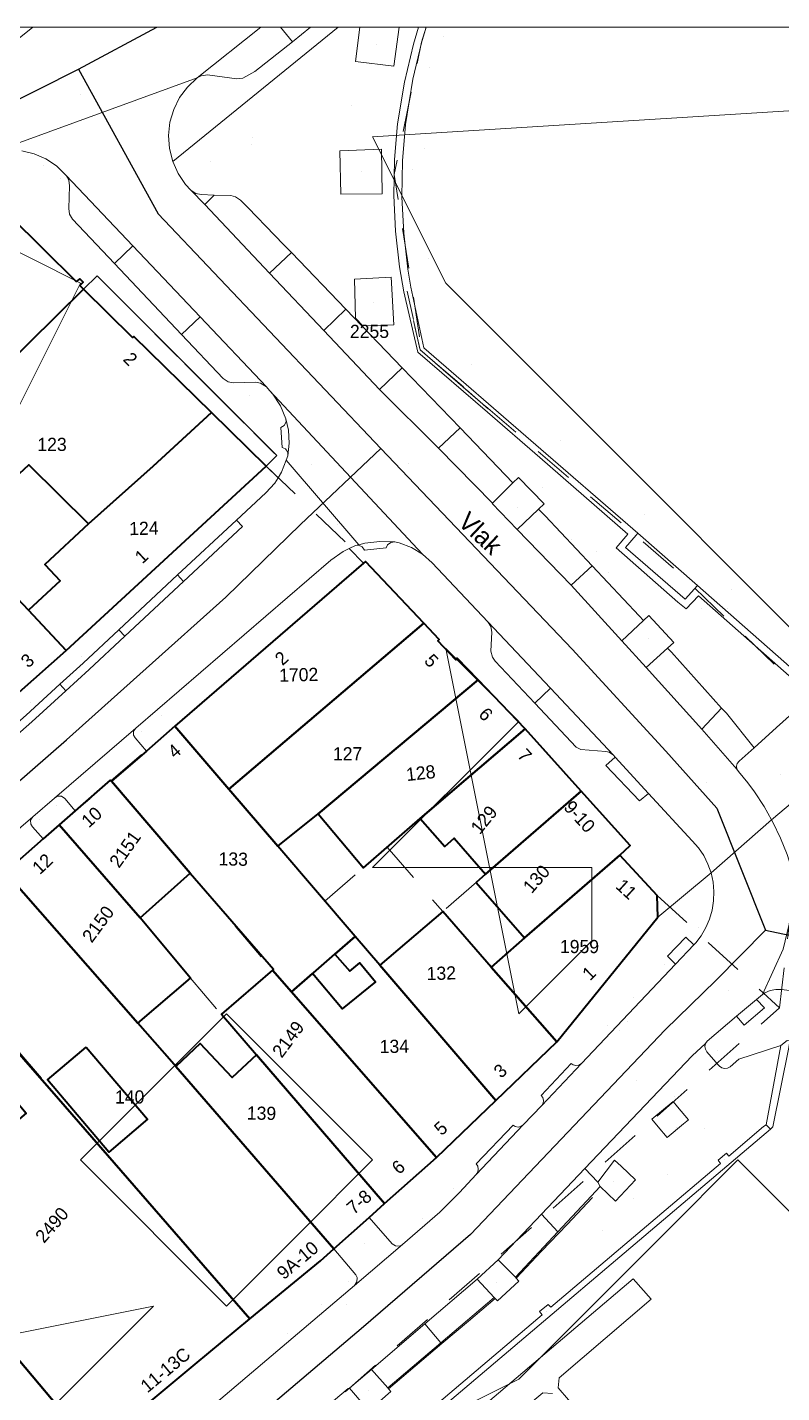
# Model space of a CAD drawing. Header units: metres. Extents: x 0 to 105485, y 0 to 425721.
# Drawn here: x 105178.9 to 105230.5, y 425616.6 to 425710 of the extents above; entities that cross this region are included whole.
import ezdxf
from ezdxf.enums import TextEntityAlignment as Align

# ---------------------------------------------------------------- set-up
doc = ezdxf.new("R2010")
doc.units = ezdxf.units.M
doc.header["$MEASUREMENT"] = 0
doc.linetypes.add('IE-TERREINAFSCHEIDING_KUNSTMATIG-SO', pattern=[11, 4, -1, 4, -2])
doc.linetypes.add('KG-PERCEEL-SO', pattern=[19, 5.5, -4, 5.5, -4])
for name, color, linetype, lineweight in [('B-XX-GK-KADEMUUR-G', 150, 'Continuous', 18), ('B-XX-GR-BLOEMBAK-G', 80, 'Continuous', 13), ('B-XX-GR-BOOM-G', 90, 'Continuous', 13), ('B-XX-IE-MEUBILAIR-G', 7, 'Continuous', 18), ('B-XX-IE-MEUBILAIR_WATERWEGMEUBILAIR-G', 150, 'Continuous', 18), ('B-XX-IE-MEUBILAIR_WEGMEUBILAIR-G', 7, 'Continuous', 18), ('B-XX-IE-MEUBILAIR_WEGMEUBILAIR_AFVALBAK-G', 7, 'Continuous', 18), ('B-XX-IE-TERREINAFSCHEIDING_KUNSTMATIG_HEKWERK-G', 20, 'IE-TERREINAFSCHEIDING_KUNSTMATIG-SO', 18), ('B-XX-KG-GRENS_PERCEEL-G', 150, 'KG-PERCEEL-SO', 18), ('B-XX-KG-GRENS_PERCEEL-T', 150, 'KG-PERCEEL-SO', 18), ('B-XX-KW-KUNSTWERK_STEIGER-G', 170, 'Continuous', 18), ('B-XX-OG-BEBOUWING-G', 7, 'Continuous', 35), ('B-XX-OG-BEBOUWING_HUISNUMMER-T', 7, 'Continuous', 18), ('B-XX-OG-BEBOUWING_STRAATNAAM-T', 7, 'Continuous', 18), ('B-XX-OG-GRENS-G', 7, 'Continuous', 18), ('B-XX-OG-TERREIN_ERF-G', 7, 'Continuous', 18), ('B-XX-OG-WATER_HAVEN-G', 170, 'Continuous', 18), ('B-XX-VH-GESLOTENVERHARDING_BETON-G', 10, 'Continuous', 18), ('B-XX-VH-ONVERHARD_ZAND-G', 210, 'Continuous', 18), ('B-XX-VH-OPENVERHARDING-G', 90, 'Continuous', 18), ('B-XX-VH-OPENVERHARDING_BETONSTRAATSTEEN-G', 90, 'Continuous', 18), ('B-XX-VH-OPENVERHARDING_STRAATBAKSTEEN-G', 90, 'Continuous', 18), ('B-XX-VW-MARKERING-G', 7, 'Continuous', 18)]:
    doc.layers.add(name, color=color, linetype=linetype, lineweight=lineweight)
doc.layers.add('GIS-WEGVAKKEN', color=2, linetype='Continuous')

msp = doc.modelspace()

# ---------------------------------------------------------------- linework, layer by layer
at = {"layer": 'B-XX-GK-KADEMUUR-G', "ltscale": 0.5}
for points in [[(105233.315, 425664.259), (105224.738, 425671.801), (105223.906, 425670.882), (105219.816, 425674.417), (105220.542, 425675.249), (105220.656, 425675.38), (105206.006, 425688.074), (105205.109, 425692.21), (105204.905, 425693.461), (105204.626, 425695.922), (105204.506, 425698.396), (105204.546, 425700.872), (105204.746, 425703.341), (105205.254, 425706.452), (105205.841, 425708.941), (105206.1619877451, 425710), (105205.6336021085, 425710), (105205.291, 425708.844), (105204.687, 425706.241), (105204.212, 425703.399), (105204.001, 425700.955), (105203.951, 425698.502), (105204.061, 425696.051), (105204.33, 425693.613), (105204.625, 425691.895), (105205.585, 425687.768), (105210.367, 425683.657), (105213.952, 425680.574), (105219.973, 425675.311), (105219.164, 425674.377), (105223.402, 425670.668), (105223.968, 425670.207), (105224.808, 425671.101), (105232.564, 425664.259)], [(105203.886, 425612.712), (105229.746, 425634.613), (105229.446, 425634.904), (105229.254, 425634.779), (105226.896, 425632.75), (105226.72, 425632.956), (105226.149, 425632.477), (105226.318, 425632.256), (105214.697, 425622.421), (105214.524, 425622.62), (105213.933, 425622.136), (105214.104, 425621.896), (105202.502, 425612.066)]]:
    msp.add_lwpolyline(points, dxfattribs=at)
msp.add_lwpolyline([(105230.994, 425640.195), (105231.059, 425640.641), (105230.871, 425640.67), (105230.456, 425640.339), (105229.446, 425634.904), (105229.746, 425634.613), (105229.907, 425634.766)], close=True, dxfattribs=at)
at = {"layer": 'B-XX-GR-BLOEMBAK-G', "color": 0, "true_color": 0x604a38}
for points in [[(105226.117, 425639.99, 2.780726011840578), (105226.117, 425639.99, 4.280726011840578)], [(105223.165, 425636.852, 2.639491533937493), (105223.165, 425636.852, 4.139491533937493)], [(105225.192, 425634.655, 2.563653557508156), (105225.192, 425634.655, 4.063653557508156)]]:
    msp.add_polyline3d(points, dxfattribs=at)
at = {"layer": 'B-XX-GR-BOOM-G', "color": 0, "true_color": 0x604a38}
for points in [[(105202.739, 425708.837, 2.408961678380474), (105202.739, 425708.837, 5.208961678380474)], [(105201.768, 425700.151, 2.439165691719282), (105201.768, 425700.151, 5.239165691719283)], [(105202.531, 425691.192, 2.641047681696886), (105202.531, 425691.192, 5.441047681696887)], [(105214.099, 425678.53, 2.48460562151925), (105214.099, 425678.53, 5.284605621519249)], [(105212.404, 425677.174, 2.596863713393535), (105212.404, 425677.174, 5.396863713393535)], [(105221.38, 425668.177, 2.659946235932402), (105221.38, 425668.177, 5.459946235932402)], [(105230.398, 425658.885, 2.776816247286522), (105230.398, 425658.885, 5.576816247286521)], [(105219.001, 425631.026, 2.619937671964525), (105219.001, 425631.026, 5.419937671964525)], [(105211.001, 425624.11, 2.580885416967522), (105211.001, 425624.11, 5.380885416967522)], [(105202.182, 425616.697, 2.577216095551642), (105202.182, 425616.697, 5.377216095551642)]]:
    msp.add_polyline3d(points, dxfattribs=at)
at = {"layer": 'B-XX-IE-MEUBILAIR-G', "color": 0, "true_color": 0x604a38}
for points in [[(105182.521, 425705.405, 2.909095550902757), (105182.521, 425705.405, 4.409095550902757)], [(105194.3, 425702.454, 2.705136883258894), (105194.3, 425702.454, 5.705136883258895)], [(105179.957, 425700.539, 3.027242086619117), (105179.957, 425700.539, 6.027242086619117)], [(105181.14, 425699.625, 2.981628473997169), (105181.14, 425699.625, 5.981628473997169)], [(105205.686, 425687.681, 2.421411744788278), (105205.686, 425687.681, 3.921411744788278)], [(105194.067, 425684.788, 2.989402325723141), (105194.067, 425684.788, 4.489402325723141)], [(105198.333, 425680.068, 2.964315083457715), (105198.333, 425680.068, 4.464315083457715)], [(105204.922, 425680.147, 2.680641732399843), (105204.922, 425680.147, 4.180641732399843)], [(105193.98, 425677.023, 3.111456065591228), (105193.98, 425677.023, 4.611456065591229)], [(105200.115, 425675.949, 2.97963223513883), (105200.115, 425675.949, 4.47963223513883)], [(105216.085, 425674.971, 2.513882499777071), (105216.085, 425674.971, 4.013882499777071)], [(105218.634, 425672.729, 2.504333926471388), (105218.634, 425672.729, 4.004333926471388)], [(105197.937, 425672.081, 3.036071697381819), (105197.937, 425672.081, 4.53607169738182)], [(105200.214, 425672.03, 3.048953592718732), (105200.214, 425672.03, 4.548953592718732)], [(105223.402, 425670.668, 2.375756810149159), (105223.402, 425670.668, 3.875756810149159)], [(105225.024, 425670.251, 2.47095685838925), (105225.024, 425670.251, 3.97095685838925)], [(105182.537, 425666.979, 3.314383857444986), (105182.537, 425666.979, 6.314383857444986)], [(105182.675, 425666.494, 3.347040395128536), (105182.675, 425666.494, 4.847040395128536)], [(105179.073, 425663.823, 3.490216779156184), (105179.073, 425663.823, 6.490216779156183)], [(105187.08, 425662.741, 3.279927792298573), (105187.08, 425662.741, 4.779927792298572)], [(105188.032, 425662.91, 3.246847210339721), (105188.032, 425662.91, 6.246847210339721)], [(105186.684, 425661.784, 3.305178402722267), (105186.684, 425661.784, 6.305178402722267)], [(105225.359, 425658.315, 2.708374922505261), (105225.359, 425658.315, 4.208374922505261)], [(105180.826, 425656.784, 3.421046484881766), (105180.826, 425656.784, 6.421046484881766)], [(105179.71, 425655.822, 3.428168370586199), (105179.71, 425655.822, 6.428168370586199)], [(105224.776, 425648.424, 2.823972029881784), (105224.776, 425648.424, 5.823972029881784)], [(105222.81, 425646.573, 2.763845104702572), (105222.81, 425646.573, 4.263845104702572)], [(105222.497, 425645.85, 2.751907878811391), (105222.497, 425645.85, 5.751907878811391)], [(105226.884, 425644.096, 2.806558019513821), (105226.884, 425644.096, 4.306558019513821)], [(105220.381, 425643.648, 2.70691628967765), (105220.381, 425643.648, 5.70691628967765)], [(105219.926, 425641.959, 2.683099828955202), (105219.926, 425641.959, 4.183099828955202)], [(105218.562, 425641.704, 2.678431196897094), (105218.562, 425641.704, 5.678431196897094)], [(105219.383, 425641.379, 2.669390332896274), (105219.383, 425641.379, 4.169390332896274)], [(105218.292, 425640.625, 2.650090847015413), (105218.292, 425640.625, 4.150090847015413)], [(105220.597, 425637.918, 2.666054213784877), (105220.597, 425637.918, 4.166054213784877)], [(105223.303, 425634.716, 2.584278441493454), (105223.303, 425634.716, 4.084278441493454)], [(105210.558, 425632.439, 2.516024103131917), (105210.558, 425632.439, 4.016024103131917)], [(105208.034, 425630.559, 2.511289199417138), (105208.034, 425630.559, 5.511289199417138)], [(105205.881, 425628.49, 2.513057663452532), (105205.881, 425628.49, 5.513057663452532)], [(105201.949, 425626.788, 2.403159580797543), (105201.949, 425626.788, 3.903159580797543)], [(105200.865, 425624.216, 2.461714464586397), (105200.865, 425624.216, 5.461714464586397)], [(105198.977, 425622.578, 2.499418874695661), (105198.977, 425622.578, 5.49941887469566)], [(105199.667, 425622.567, 2.507197848296656), (105199.667, 425622.567, 4.007197848296656)], [(105200.732, 425622.635, 2.480791970896827), (105200.732, 425622.635, 3.980791970896827)], [(105196.686, 425620.593, 2.526180087632984), (105196.686, 425620.593, 5.526180087632984)]]:
    msp.add_polyline3d(points, dxfattribs=at)
at = {"layer": 'B-XX-IE-MEUBILAIR_WATERWEGMEUBILAIR-G', "color": 0, "true_color": 0x604a38}
for points in [[(105207.34, 425709.385, 2.067199945449829), (105207.34, 425709.385, 3.567199945449829)], [(105206.411, 425707.274, 2.144700050354004), (105206.411, 425707.274, 3.644700050354004)], [(105201.049, 425704.668, 2.42889293545156), (105201.049, 425704.668, 3.92889293545156)], [(105206.027, 425701.681, 1.024899959564209), (105206.027, 425701.681, 2.524899959564209)], [(105205.207, 425700.242, 1.998929225031654), (105205.207, 425700.242, 3.498929225031654)], [(105206.331, 425694.176, 0.9846000075340271), (105206.331, 425694.176, 2.484600007534027)], [(105205.646, 425688.293, 2.364297957019242), (105205.646, 425688.293, 3.864297957019242)], [(105209.265, 425686.933, 1.720497313997148), (105209.265, 425686.933, 3.220497313997148)], [(105211.388, 425682.982, 2.417038483816078), (105211.388, 425682.982, 3.917038483816078)], [(105215.369, 425681.703, 2.278279755782941), (105215.369, 425681.703, 3.778279755782941)], [(105218.888, 425676.467, 1.729508565624647), (105218.888, 425676.467, 3.229508565624647)], [(105221.141, 425676.693, 0.8227683121481011), (105221.141, 425676.693, 2.322768312148101)], [(105227.055, 425671.545, 0), (105227.055, 425671.545, 1.5)], [(105226.784, 425670.266, 2.444121684196859), (105226.784, 425670.266, 3.944121684196859)], [(105226.6, 425632.497, 2.49248641420867), (105226.6, 425632.497, 3.99248641420867)], [(105219.586, 425624.048, 0), (105219.586, 425624.048, 1.5)], [(105214.392, 425622.14, 2.491724437656555), (105214.392, 425622.14, 3.991724437656555)]]:
    msp.add_polyline3d(points, dxfattribs=at)
at = {"layer": 'B-XX-IE-MEUBILAIR_WEGMEUBILAIR-G', "color": 0, "true_color": 0x604a38}
for points in [[(105191.378, 425700.843, 2.778582488314415), (105191.378, 425700.843, 4.278582488314415)], [(105222.69, 425631.477, 2.543737029899464), (105222.69, 425631.477, 4.043737029899464)], [(105218.254, 425627.676, 2.526806253733648), (105218.254, 425627.676, 4.026806253733648)]]:
    msp.add_polyline3d(points, dxfattribs=at)
at = {"layer": 'B-XX-IE-MEUBILAIR_WEGMEUBILAIR_AFVALBAK-G', "color": 0, "true_color": 0x604a38}
for points in [[(105194.197, 425701.973, 2.706670064745179), (105194.197, 425701.973, 4.206670064745179)], [(105217.812, 425674.148, 2.491441169911624), (105217.812, 425674.148, 3.991441169911624)], [(105220.336, 425629.861, 2.557213927117574), (105220.336, 425629.861, 4.057213927117575)]]:
    msp.add_polyline3d(points, dxfattribs=at)
at = {"layer": 'B-XX-IE-TERREINAFSCHEIDING_KUNSTMATIG_HEKWERK-G', "ltscale": 0.5, "flags": 128}
for points in [[(105182.707, 425692.085), (105183.635, 425693.002), (105195.929, 425680.691), (105195.215, 425679.975)], [(105204.852, 425691.948), (105205.751, 425687.939), (105210.502, 425683.814)]]:
    msp.add_lwpolyline(points, dxfattribs=at)
at = {"layer": 'B-XX-IE-TERREINAFSCHEIDING_KUNSTMATIG_HEKWERK-G', "color": 0, "ltscale": 0.5, "true_color": 0x8c7868}
for points in [[(105182.707, 425692.085, 3.0706733385416), (105183.635, 425693.002, 3.048898252144081), (105185.684, 425690.9501666666, 3.069969892457568), (105187.733, 425688.8983333333, 3.088478783187246), (105189.782, 425686.8465, 3.06506331394089), (105191.831, 425684.7946666667, 3.085353905465048), (105193.88, 425682.7428333333, 3.029140464794461), (105195.929, 425680.691, 3.01219988392598), (105195.215, 425679.975, 3.061660706148236)], [(105204.852, 425691.948, 2.038620526237209), (105205.3015, 425689.9435, 1.62239900802561), (105205.751, 425687.939, 2.34708618222666), (105207.3346666667, 425686.564, 2.413817428462768), (105208.9183333333, 425685.189, 2.210438434432617), (105210.502, 425683.814, 2.446371692256827)]]:
    msp.add_polyline3d(points, dxfattribs=at)
at = {"layer": 'B-XX-KG-GRENS_PERCEEL-G', "ltscale": 0.5, "flags": 128}
for points in [[(105231.028, 425648.721), (105232.765, 425663.768), (105223.33, 425672.796), (105205.864, 425687.843), (105203.974, 425699.927), (105205.855, 425708.99), (105206.159061153, 425710)], [(105174.956, 425699.748), (105175.105, 425699.57), (105175.373, 425699.838), (105175.641, 425699.571), (105175.403, 425699.302), (105182.206, 425692.612), (105182.444, 425692.791), (105182.683, 425692.553), (105182.461, 425692.328), (105182.707, 425692.085)], [(105182.707, 425692.085), (105173.362, 425682.902)], [(105182.707, 425692.085), (105186.055, 425688.776), (105186.145, 425688.836), (105191.458, 425683.645)], [(105178.939, 425670.117), (105181.11, 425672.117), (105180.065, 425673.247), (105183.039, 425676.022), (105187.471, 425679.962), (105191.458, 425683.645)], [(105191.458, 425683.645), (105195.215, 425679.975)], [(105181.52, 425667.359), (105195.215, 425679.975)], [(105195.215, 425679.975), (105202.012, 425673.455)], [(105173.21, 425676.035), (105173.925, 425675.411), (105178.939, 425670.117)], [(105188.954, 425662.164), (105202.012, 425673.455)], [(105202.012, 425673.455), (105206.001, 425669.228)], [(105178.939, 425670.117), (105181.52, 425667.359)], [(105192.652, 425657.872), (105206.001, 425669.228)], [(105206.001, 425669.228), (105207.059, 425668.107), (105206.971, 425668.017), (105208.202, 425666.717), (105208.291, 425666.837), (105209.716, 425665.357)], [(105178.301, 425664.504), (105181.52, 425667.359)], [(105209.716, 425665.357), (105198.761, 425656.187), (105201.878, 425652.498)], [(105209.716, 425665.357), (105212.942, 425662.006)], [(105184.585, 425658.45), (105188.954, 425662.164)], [(105188.954, 425662.164), (105192.652, 425657.872)], [(105203.491, 425653.894), (105205.761, 425655.857), (105212.942, 425662.006)], [(105212.942, 425662.006), (105213.127, 425661.814), (105216.784, 425657.738)], [(105181.047, 425655.428), (105184.585, 425658.45)], [(105184.585, 425658.45), (105190.01, 425652.124)], [(105192.652, 425657.872), (105199.227, 425650.205)], [(105216.784, 425657.738), (105207.303, 425649.499)], [(105216.784, 425657.738), (105220.129, 425654.011), (105219.42, 425653.35)], [(105181.047, 425655.428), (105177.354, 425652.198), (105177.447, 425652.063)], [(105181.047, 425655.428), (105186.581, 425649.058)], [(105201.878, 425652.498), (105203.491, 425653.894)], [(105203.491, 425653.894), (105207.303, 425649.499)], [(105210.61, 425645.684), (105212.886, 425647.698), (105219.42, 425653.35)], [(105219.42, 425653.35), (105221.974, 425650.602)], [(105186.581, 425649.058), (105190.01, 425652.124)], [(105190.01, 425652.124), (105195.641, 425645.49), (105196.945, 425644.002)], [(105199.227, 425650.205), (105201.878, 425652.498)], [(105177.447, 425652.063), (105186.432, 425641.851)], [(105215.104, 425640.586), (105215.148, 425640.629), (105222.016, 425649.113), (105221.974, 425650.602)], [(105221.974, 425650.602), (105230.356, 425642.902)], [(105199.227, 425650.205), (105201.311, 425647.779)], [(105207.303, 425649.499), (105210.61, 425645.684)], [(105186.581, 425649.058), (105190.039, 425644.948)], [(105230.356, 425642.902), (105231.028, 425648.721)], [(105196.945, 425644.002), (105198.375, 425645.255), (105201.311, 425647.779)], [(105201.311, 425647.779), (105210.935, 425636.575)], [(105171.855, 425647.403), (105182.319, 425635.176), (105184.363, 425632.811), (105194.102, 425621.624)], [(105210.61, 425645.684), (105215.104, 425640.586)], [(105186.432, 425641.851), (105190.039, 425644.948)], [(105190.039, 425644.948), (105192.144, 425642.464), (105203.322, 425629.512)], [(105196.945, 425644.002), (105206.874, 425632.669)], [(104982.477, 425457.402), (105012.611, 425474.545), (105060.481, 425504.778), (105074.101, 425513.57), (105076.137, 425510.516), (105077.458, 425510.794), (105112.314, 425537.198), (105117.731, 425544.199), (105147.147, 425568.679), (105147.29, 425569.881), (105200.91, 425616.877), (105230.356, 425642.902)], [(105186.432, 425641.851), (105188.747, 425639.22), (105199.839, 425626.418)], [(105210.935, 425636.575), (105215.104, 425640.586)], [(105206.874, 425632.669), (105210.935, 425636.575)], [(105203.322, 425629.512), (105206.874, 425632.669)], [(105199.839, 425626.418), (105203.322, 425629.512)], [(105170.165, 425628.435), (105183.387, 425612.727)], [(105194.102, 425621.624), (105198.924, 425625.606), (105199.839, 425626.418)], [(105183.387, 425612.727), (105187.922, 425616.522), (105194.102, 425621.624)]]:
    msp.add_lwpolyline(points, dxfattribs=at)
at = {"layer": 'B-XX-KW-KUNSTWERK_STEIGER-G', "ltscale": 0.5}
for points in [[(105218.732, 425612.793), (105215.211, 425616.918), (105215.279, 425617.601), (105221.57, 425622.981), (105220.341, 425624.369), (105156.255, 425570.017)], [(105210.482, 425613.512), (105214.141, 425616.576), (105214.815, 425616.526)]]:
    msp.add_lwpolyline(points, dxfattribs=at)
at = {"layer": 'B-XX-OG-BEBOUWING-G', "ltscale": 0.5}
for points in [[(105170.342, 425695.344), (105165.812, 425691.021), (105173.362, 425682.902), (105182.707, 425692.085), (105182.461, 425692.328), (105182.683, 425692.553), (105182.444, 425692.791), (105182.206, 425692.612), (105175.403, 425699.302), (105175.641, 425699.571), (105175.373, 425699.838), (105175.105, 425699.57), (105174.956, 425699.748)], [(105182.707, 425692.085), (105173.362, 425682.902), (105168.95, 425678.566), (105172.187, 425675.028), (105173.21, 425676.035), (105173.925, 425675.411), (105178.951, 425680.066), (105183.039, 425676.022), (105187.471, 425679.962), (105191.458, 425683.645), (105186.145, 425688.836), (105186.055, 425688.776)], [(105183.039, 425676.022), (105180.065, 425673.247), (105181.11, 425672.117), (105178.939, 425670.117), (105181.52, 425667.359), (105195.215, 425679.975), (105191.458, 425683.645), (105187.471, 425679.962)], [(105173.925, 425675.411), (105173.21, 425676.035), (105172.187, 425675.028), (105170.176, 425673.05), (105178.301, 425664.504), (105181.52, 425667.359), (105178.939, 425670.117)], [(105188.964, 425662.172), (105192.652, 425657.872), (105206.001, 425669.228), (105202.012, 425673.455), (105201.876, 425673.337)], [(105209.716, 425665.357), (105208.291, 425666.837), (105208.202, 425666.717), (105206.971, 425668.017), (105207.059, 425668.107), (105206.001, 425669.228), (105192.652, 425657.872), (105196.003, 425653.963), (105198.761, 425656.187)], [(105212.942, 425662.006), (105209.716, 425665.357), (105198.761, 425656.187), (105201.878, 425652.498), (105205.761, 425655.857)], [(105192.652, 425657.872), (105188.964, 425662.172), (105187.007, 425660.48), (105184.617, 425658.413), (105190.01, 425652.124), (105195.721, 425645.56), (105195.641, 425645.489), (105196.945, 425644.002), (105198.375, 425645.255), (105198.443, 425645.313), (105199.912, 425646.578), (105201.311, 425647.779), (105196.003, 425653.963)], [(105216.784, 425657.738), (105212.942, 425662.006), (105205.761, 425655.857), (105207.434, 425653.941), (105208.084, 425654.508), (105210.234, 425652.046)], [(105184.617, 425658.413), (105184.538, 425658.481), (105182.144, 425656.387), (105181.047, 425655.428), (105186.581, 425649.058), (105190.01, 425652.124)], [(105212.886, 425647.698), (105219.42, 425653.35), (105220.129, 425654.011), (105216.784, 425657.738), (105210.234, 425652.046), (105209.583, 425651.48)], [(105186.581, 425649.058), (105181.047, 425655.428), (105179.949, 425654.467), (105177.354, 425652.198), (105177.462, 425652.075), (105186.432, 425641.851), (105190.039, 425644.948)], [(105219.42, 425653.35), (105212.886, 425647.698), (105210.61, 425645.684), (105215.104, 425640.586), (105222.016, 425649.113), (105221.974, 425650.602)], [(105189.028, 425638.896), (105188.747, 425639.22), (105186.432, 425641.851), (105177.462, 425652.075), (105177.176, 425651.837), (105175.754, 425650.652), (105173.553, 425648.818), (105172.189, 425647.681), (105171.741, 425647.308), (105175.818, 425642.625), (105177.325, 425640.894), (105178.921, 425639.061), (105180.537, 425637.205), (105194.102, 425621.624), (105198.924, 425625.606), (105199.839, 425626.418)], [(105210.928, 425636.568), (105215.104, 425640.586), (105210.61, 425645.684), (105207.303, 425649.498), (105202.986, 425645.829)], [(105202.986, 425645.829), (105201.311, 425647.779), (105199.912, 425646.578), (105200.934, 425645.425), (105201.614, 425645.996), (105202.697, 425644.695), (105200.42, 425642.83), (105198.375, 425645.255), (105196.945, 425644.002), (105199.638, 425640.928), (105206.874, 425632.669), (105210.928, 425636.568)], [(105203.322, 425629.512), (105206.874, 425632.669), (105199.638, 425640.928), (105196.945, 425644.002), (105195.641, 425645.489), (105192.144, 425642.464), (105194.537, 425639.691)], [(105175.818, 425642.625), (105174.128, 425641.194), (105175.632, 425639.419), (105177.202, 425637.564), (105178.773, 425635.71), (105176.611, 425633.878), (105170.165, 425628.435), (105183.387, 425612.727), (105190.339, 425618.518), (105194.102, 425621.624), (105180.537, 425637.205), (105178.921, 425639.061), (105177.325, 425640.894)], [(105182.881, 425640.228), (105187.094, 425635.282), (105184.448, 425633.029), (105180.236, 425637.975)], [(105194.537, 425639.691), (105192.879, 425638.13), (105190.688, 425640.458), (105189.028, 425638.896), (105199.839, 425626.418), (105202.253, 425628.562), (105203.322, 425629.512)], [(105170.165, 425628.435), (105167.942, 425630.858), (105165.251, 425628.543), (105162.572, 425626.259), (105161.549, 425625.52), (105162.867, 425623.939), (105163.833, 425624.78), (105164.563, 425623.924), (105177.971, 425608.195), (105179.735, 425609.671), (105181.785, 425611.386), (105183.387, 425612.727)]]:
    msp.add_lwpolyline(points, close=True, dxfattribs=at)
at = {"layer": 'B-XX-OG-GRENS-G'}
for points in [[(105282.5, 425707.5, 2.338525056838989), (105277.5, 425702.5, 0.9482744932174683), (105267.5, 425692.5, 1.976018786430359), (105262.5, 425682.5, 2.065918684005737), (105257.5, 425677.5, 1.333244800567627), (105252.5, 425672.5, 1.452855467796326), (105247.5, 425667.5, 0.946174144744873), (105232.5, 425667.5, 0.7725734710693359), (105227.5, 425672.5, 1.657380223274231), (105222.5, 425677.5, 0.4754563271999359), (105217.5, 425682.5, 0.4130195379257202), (105207.5, 425692.5, 0.3814249932765961), (105202.5, 425702.5, 2.294182300567627)], [(105172.5, 425697.5, 3.207811832427979), (105182.5, 425692.5, 3.099422216415405), (105177.5, 425682.5, 3.32616925239563), (105172.5, 425677.5, 3.337292194366455), (105162.5, 425687.5, 3.30168890953064), (105167.5, 425692.5, 3.30808162689209)], [(105207.5, 425667.5, 2.964613676071167), (105212.5, 425662.5, 3.00952672958374), (105202.5, 425652.5, 3.488714933395386), (105217.5, 425652.5, 2.985546827316284), (105217.5, 425647.5, 2.855694532394409), (105212.5, 425642.5, 2.719114303588867)], [(105192.5, 425642.5, 3.086999893188477), (105202.5, 425632.5, 2.570142030715942), (105197.5, 425627.5, 2.463185787200928), (105192.5, 425622.5, 2.636990785598755), (105182.5, 425632.5, 3.018199920654297)], [(105187.5, 425622.5, 2.734018802642822), (105177.5, 425612.5, 2.759298324584961), (105172.5, 425607.5, 2.736751079559326), (105167.5, 425602.5, 2.789780616760254), (105162.5, 425597.5, 2.76697826385498), (105152.5, 425592.5, 3.039275169372559), (105142.5, 425602.5, 3.033553600311279), (105137.5, 425607.5, 3.424564599990845), (105137.5, 425617.5, 3.400821447372437), (105152.5, 425617.5, 2.727262258529663), (105157.5, 425612.5, 3.08299994468689), (105162.5, 425617.5, 2.918818712234497)]]:
    msp.add_polyline3d(points, close=True, dxfattribs=at)
msp.add_polyline3d([(105142.5, 425557.5, 0.6849517822265625), (105152.5, 425567.5, 0.8760285377502441), (105157.5, 425572.5, 0.9288012981414795), (105162.5, 425577.5, 1.373052477836609), (105167.5, 425582.5, 1.027032017707825), (105177.5, 425587.5, 0.7149999737739563), (105182.5, 425592.5, 0.8480187654495239), (105187.5, 425597.5, 0.8251919746398926), (105192.5, 425602.5, 1.125823974609375), (105197.5, 425607.5, 1.0311039686203), (105202.5, 425612.5, 1.465990900993347), (105212.5, 425617.5, 0.9237945079803467), (105217.5, 425622.5, 0.8059999942779541), (105222.5, 425627.5, 0.9444961547851562), (105227.5, 425632.5, 1.041484832763672), (105237.5, 425622.5, 0.905503511428833)], dxfattribs=at)
at = {"layer": 'B-XX-OG-TERREIN_ERF-G', "ltscale": 0.5}
for points in [[(105178.951, 425680.066), (105173.925, 425675.411), (105178.939, 425670.117), (105181.11, 425672.117), (105180.065, 425673.247), (105183.039, 425676.022)], [(105212.886, 425647.698), (105209.583, 425651.48), (105210.234, 425652.046), (105208.084, 425654.508), (105207.434, 425653.941), (105205.761, 425655.857), (105201.878, 425652.498), (105198.761, 425656.187), (105196.003, 425653.963), (105201.311, 425647.779), (105202.986, 425645.829), (105207.303, 425649.498), (105210.61, 425645.684)], [(105186.432, 425641.851), (105188.747, 425639.22), (105189.028, 425638.896), (105190.688, 425640.458), (105192.879, 425638.13), (105194.537, 425639.691), (105192.144, 425642.464), (105195.641, 425645.489), (105195.721, 425645.56), (105190.01, 425652.124), (105186.581, 425649.058), (105190.039, 425644.948)], [(105198.375, 425645.255), (105200.42, 425642.83), (105202.697, 425644.695), (105201.614, 425645.996), (105200.934, 425645.425), (105199.912, 425646.578), (105198.443, 425645.313)], [(105187.094, 425635.282), (105182.881, 425640.228), (105180.236, 425637.975), (105184.448, 425633.029)]]:
    msp.add_lwpolyline(points, close=True, dxfattribs=at)
at = {"layer": 'B-XX-OG-WATER_HAVEN-G', "ltscale": 0.5}
for points in [[(105289.9330904716, 425710), (105206.1619877451, 425710), (105205.841, 425708.941), (105205.254, 425706.452), (105204.746, 425703.341), (105204.546, 425700.872), (105204.506, 425698.396), (105204.626, 425695.922), (105204.905, 425693.461), (105205.109, 425692.21), (105206.006, 425688.074), (105220.656, 425675.38), (105224.738, 425671.801), (105233.315, 425664.259)], [(105230.994, 425640.195), (105229.907, 425634.766), (105229.746, 425634.613), (105203.886, 425612.712), (105177.181, 425590.016), (105109.371, 425532.747), (105100.442, 425526.888), (105083.659, 425515.984), (105083.605, 425515.987), (105082.526, 425515.248), (105081.956, 425514.927), (105081.932, 425514.864), (105081.704, 425514.716), (105080.259, 425513.78), (105080.7, 425512.953), (105077.403, 425510.516), (105075.651, 425509.418), (105074.497, 425511.936), (105022.813, 425477.327)]]:
    msp.add_lwpolyline(points, dxfattribs=at)
at = {"layer": 'B-XX-VH-GESLOTENVERHARDING_BETON-G', "ltscale": 0.5}
msp.add_lwpolyline([(105223.373, 425636.142), (105223.071, 425636.502), (105221.606, 425635.289), (105222.051, 425634.762), (105222.661, 425634.04), (105223.783, 425634.97), (105224.122, 425635.251)], close=True, dxfattribs=at)
at = {"layer": 'B-XX-VH-ONVERHARD_ZAND-G', "ltscale": 0.5}
for points in [[(105203.94, 425707.334), (105204.3257039518, 425710), (105201.6331216351, 425710), (105201.331, 425707.657)], [(105203.149, 425698.596), (105203.11, 425701.66), (105200.259, 425701.553), (105200.316, 425698.583)], [(105203.772, 425692.907), (105201.259, 425692.774), (105201.331, 425690.102), (105201.831, 425689.568), (105203.952, 425689.632)], [(105212.104, 425678.825), (105210.695, 425677.444), (105210.676, 425677.425), (105212.392, 425675.631), (105213.86, 425677.036), (105214.234, 425677.394), (105212.494, 425679.207)], [(105221.051, 425669.419), (105219.562, 425668.023), (105221.234, 425666.2), (105222.695, 425667.517), (105223.116, 425667.897), (105221.416, 425669.761)], [(105219.507, 425632.063), (105219.058, 425632.491), (105217.918, 425630.976), (105218.078, 425630.694), (105219.118, 425629.684), (105220.496, 425631.145)], [(105212.326, 425624.412), (105212.274, 425624.475), (105211.09, 425625.671), (105209.653, 425624.344), (105210.815, 425623.09), (105210.878, 425623.023), (105211.039, 425622.849), (105212.5, 425624.201)], [(105203.593, 425616.847), (105203.55, 425616.902), (105202.419, 425618.164), (105200.91, 425616.877), (105201.984, 425615.639), (105202.042, 425615.572), (105202.239, 425615.344), (105203.741, 425616.661)]]:
    msp.add_lwpolyline(points, close=True, dxfattribs=at)
at = {"layer": 'B-XX-VH-OPENVERHARDING-G', "ltscale": 0.5}
for points in [[(105179.2333470028, 425710), (105177.2386141593, 425710), (105174.804, 425708.044), (105174.864, 425707.926), (105170.884, 425704.77), (105171.586, 425703.882), (105171.614, 425703.905)], [(105179.2333470028, 425710), (105171.614, 425703.905), (105174.545, 425700.499), (105174.837, 425700.702), (105175.353, 425701.015), (105176.134, 425701.33), (105190.478, 425706.537), (105194.8404695716, 425710)], [(105198.2442751168, 425710), (105197.004, 425709.014), (105194.428, 425706.965), (105193.623, 425706.53), (105193.194, 425706.478), (105191.197, 425706.759), (105190.768, 425706.689), (105190.478, 425706.537), (105189.82, 425705.915), (105189.281, 425705.187), (105188.878, 425704.376), (105188.624, 425703.507), (105188.527, 425702.606), (105188.589, 425701.703), (105188.81, 425700.825), (105200.148279179, 425710)], [(105213.952, 425680.574), (105210.367, 425683.657), (105205.585, 425687.768), (105204.625, 425691.895), (105204.33, 425693.613), (105204.061, 425696.051), (105203.951, 425698.502), (105204.001, 425700.955), (105204.212, 425703.399), (105204.687, 425706.241), (105205.291, 425708.844), (105205.6336021085, 425710), (105200.148279179, 425710), (105188.81, 425700.825), (105189.181, 425699.999), (105189.691, 425699.251), (105190.05, 425698.856), (105190.384, 425698.632), (105190.77, 425698.554), (105191.641, 425698.524), (105192.78, 425698.484), (105193.106, 425698.405), (105193.455, 425698.176), (105193.982, 425697.654), (105195.78, 425695.785), (105196.43, 425695.11), (105196.934, 425694.587), (105200.66, 425690.715), (105204.522, 425686.702), (105208.481, 425682.589), (105212.104, 425678.825), (105212.494, 425679.207), (105214.234, 425677.394), (105213.86, 425677.036), (105214.307, 425676.57), (105217.531, 425673.152), (105220.756, 425669.733), (105221.051, 425669.419), (105221.416, 425669.761), (105223.116, 425667.897), (105222.695, 425667.517), (105222.95, 425667.234), (105226.388, 425663.42), (105226.718, 425663.062), (105228.608, 425660.702), (105230.153, 425662.088), (105232.564, 425664.259), (105224.808, 425671.101), (105223.968, 425670.207), (105223.402, 425670.668), (105219.164, 425674.377), (105219.973, 425675.311)], [(105197.004, 425709.014), (105196.1872703863, 425710), (105194.8404695716, 425710), (105190.478, 425706.537), (105190.768, 425706.689), (105191.197, 425706.759), (105193.194, 425706.478), (105193.623, 425706.53), (105194.428, 425706.965)], [(105198.2442751168, 425710), (105196.1872703863, 425710), (105197.004, 425709.014)], [(105204.3257039518, 425710), (105203.94, 425707.334), (105201.331, 425707.657), (105201.6331216351, 425710)], [(105203.149, 425698.596), (105200.316, 425698.583), (105200.259, 425701.553), (105203.11, 425701.66)], [(105181.519, 425699.866), (105181.711, 425699.54), (105181.755, 425699.161), (105181.699, 425697.595), (105181.754, 425697.209), (105181.952, 425696.882), (105184.82, 425693.849), (105186.085, 425695.045)], [(105193.982, 425697.654), (105193.455, 425698.176), (105193.106, 425698.405), (105192.78, 425698.484), (105191.641, 425698.524), (105190.77, 425698.554), (105190.384, 425698.632), (105190.05, 425698.856), (105191.004, 425697.88), (105195.43, 425693.186), (105199.162, 425689.246), (105202.962, 425685.221), (105207.003, 425681.194), (105210.695, 425677.444), (105212.104, 425678.825), (105208.481, 425682.589), (105204.522, 425686.702), (105200.66, 425690.715), (105196.934, 425694.587), (105196.43, 425695.11), (105195.78, 425695.785)], [(105186.085, 425695.045), (105184.82, 425693.849), (105189.423, 425688.98), (105190.693, 425690.18)], [(105203.772, 425692.907), (105203.952, 425689.632), (105201.831, 425689.568), (105201.331, 425690.102), (105201.259, 425692.774)], [(105190.693, 425690.18), (105189.423, 425688.98), (105192.264, 425685.974), (105192.612, 425685.75), (105192.955, 425685.675), (105194.507, 425685.728), (105194.827, 425685.64), (105195.228, 425685.392)], [(105195.443, 425685.146), (105195.666, 425684.891), (105196.183, 425684.094), (105196.558, 425683.221), (105196.745, 425682.427), (105196.795, 425681.545), (105196.686, 425680.668), (105196.575, 425680.371), (105201.543, 425674.595), (105201.959, 425674.701), (105202.984, 425674.826), (105204.016, 425674.792), (105204.321, 425674.718), (105205.149, 425674.406), (105205.909, 425673.951)], [(105196.558, 425683.221), (105196.568, 425683.011), (105196.446, 425682.762), (105196.208, 425682.619), (105196.316, 425681.258), (105196.542, 425681.158), (105196.689, 425680.935), (105196.686, 425680.668), (105196.795, 425681.545), (105196.745, 425682.427)], [(105214.307, 425676.57), (105213.86, 425677.036), (105212.392, 425675.631), (105216.089, 425671.838), (105219.562, 425668.023), (105221.051, 425669.419), (105220.756, 425669.733), (105217.531, 425673.152)], [(105181.494, 425664.606), (105183.084, 425666.055), (105185.534, 425668.337), (105189.559, 425672.086), (105193.584, 425675.834), (105193.175, 425676.273), (105189.15, 425672.525), (105185.125, 425668.776), (105182.675, 425666.494), (105181.085, 425665.045), (105178.772, 425662.936), (105176.991, 425661.371), (105172.857, 425657.74), (105168.799, 425654.175), (105169.195, 425653.724), (105173.266, 425657.3), (105177.4, 425660.932), (105179.168, 425662.485)], [(105213.593, 425663.762), (105210.893, 425666.631), (105210.703, 425666.903), (105210.581, 425667.319), (105210.648, 425668.609), (105210.586, 425668.996), (105210.381, 425669.321), (105206.574, 425673.366), (105205.909, 425673.951), (105205.149, 425674.406), (105204.321, 425674.718), (105204.016, 425674.792), (105203.735, 425674.757), (105203.516, 425674.578), (105203.436, 425674.392), (105201.945, 425674.215), (105201.792, 425674.447), (105201.538, 425674.559), (105201.333, 425674.542), (105200.881, 425674.33), (105201.876, 425673.337), (105202.012, 425673.455), (105206.001, 425669.228), (105207.059, 425668.107), (105206.971, 425668.017), (105208.202, 425666.717), (105208.291, 425666.837), (105209.716, 425665.357), (105212.942, 425662.006), (105216.784, 425657.738), (105220.129, 425654.011), (105219.42, 425653.35), (105221.974, 425650.602), (105222.016, 425649.113), (105225.668, 425652.144), (105225.452, 425652.749), (105225.163, 425653.323), (105224.805, 425653.856), (105224.384, 425654.341), (105221.384, 425657.585), (105220.772, 425657.067), (105218.473, 425659.493), (105219.107, 425660.058), (105218.989, 425660.206), (105218.689, 425660.404), (105218.455, 425660.456), (105216.759, 425660.576), (105216.432, 425660.745)], [(105203.516, 425674.578), (105203.735, 425674.757), (105204.016, 425674.792), (105202.984, 425674.826), (105201.959, 425674.701), (105201.543, 425674.595), (105201.333, 425674.542), (105201.538, 425674.559), (105201.792, 425674.447), (105201.945, 425674.215), (105203.436, 425674.392)], [(105220.656, 425675.38), (105220.542, 425675.249), (105219.816, 425674.417), (105223.906, 425670.882), (105224.738, 425671.801)], [(105201.876, 425673.337), (105200.881, 425674.33), (105200.48, 425674.142), (105199.631, 425673.538), (105186.28, 425662.053), (105186.128, 425661.833), (105186.126, 425661.566), (105186.243, 425661.372), (105187.007, 425660.48), (105188.964, 425662.172)], [(105210.381, 425669.321), (105210.586, 425668.996), (105210.648, 425668.609), (105210.581, 425667.319), (105210.703, 425666.903), (105210.893, 425666.631), (105213.593, 425663.762), (105214.671, 425664.778)], [(105222.95, 425667.234), (105222.695, 425667.517), (105221.234, 425666.2), (105225.044, 425661.971), (105227.436, 425659.246), (105227.411, 425659.443), (105227.465, 425659.634), (105227.597, 425659.796), (105228.608, 425660.702), (105226.718, 425663.062), (105226.388, 425663.42)], [(105214.671, 425664.778), (105213.593, 425663.762), (105216.432, 425660.745), (105216.759, 425660.576), (105218.455, 425660.456), (105218.689, 425660.404), (105218.989, 425660.206)], [(105232.841, 425663.729), (105232.714, 425664.127), (105232.564, 425664.259), (105230.153, 425662.088), (105228.608, 425660.702), (105227.597, 425659.796), (105227.465, 425659.634), (105227.411, 425659.443), (105227.436, 425659.246), (105227.536, 425659.073), (105228.184, 425658.308), (105228.634, 425657.694), (105229.298, 425656.676), (105229.809, 425655.767), (105232.115, 425657.717), (105232.797, 425658.381)], [(105187.007, 425660.48), (105186.243, 425661.372), (105186.126, 425661.566), (105186.128, 425661.833), (105186.28, 425662.053), (105180.728, 425657.254), (105180.93, 425657.382), (105181.202, 425657.387), (105181.431, 425657.241), (105182.144, 425656.387), (105184.538, 425658.481), (105184.617, 425658.413)], [(105219.107, 425660.058), (105218.473, 425659.493), (105220.772, 425657.067), (105221.384, 425657.585)], [(105233.215, 425655.352), (105233.064, 425655.412), (105232.85, 425655.665), (105232.777, 425655.988), (105232.797, 425658.381), (105232.115, 425657.717), (105229.809, 425655.767), (105229.894, 425655.616), (105230.419, 425654.519), (105230.87, 425653.39), (105231.121, 425652.607), (105231.164, 425652.471), (105231.318, 425652.146), (105231.539, 425651.862), (105231.817, 425651.634), (105232.139, 425651.472), (105232.629, 425651.359)], [(105182.144, 425656.387), (105181.431, 425657.241), (105181.202, 425657.387), (105180.93, 425657.382), (105180.728, 425657.254), (105179.236, 425655.986), (105179.086, 425655.758), (105179.087, 425655.486), (105179.203, 425655.289), (105179.949, 425654.467), (105181.047, 425655.428)], [(105169.475, 425645.419), (105171.741, 425647.308), (105172.189, 425647.681), (105173.553, 425648.818), (105175.754, 425650.652), (105177.176, 425651.837), (105177.462, 425652.075), (105177.354, 425652.198), (105179.949, 425654.467), (105179.203, 425655.289), (105179.087, 425655.486), (105179.086, 425655.758), (105179.236, 425655.986), (105155.507, 425635.562), (105155.694, 425635.657), (105155.967, 425635.646), (105156.188, 425635.487), (105156.788, 425634.757), (105158.636, 425636.32), (105160.794, 425638.184), (105162.553, 425639.65), (105164.928, 425641.628), (105167.117, 425643.453), (105167.937, 425644.137)], [(105216.795, 425639.097), (105223.235, 425645.892), (105222.685, 425646.443), (105223.943, 425647.753), (105224.496, 425647.222), (105224.625, 425647.358), (105224.991, 425647.839), (105225.315, 425648.394), (105225.568, 425648.984), (105225.746, 425649.601), (105225.846, 425650.236), (105225.866, 425650.878), (105225.806, 425651.517), (105225.668, 425652.144), (105222.016, 425649.113), (105215.104, 425640.586), (105210.928, 425636.568), (105206.874, 425632.669), (105203.322, 425629.512), (105202.253, 425628.562), (105203.831, 425626.77), (105204.056, 425626.614), (105204.33, 425626.606), (105204.534, 425626.72), (105207.088, 425628.936), (105208.452, 425630.283), (105209.594, 425631.509), (105209.697, 425631.668), (105209.735, 425631.867), (105209.694, 425632.064), (105209.58, 425632.231), (105212.115, 425634.888), (105212.265, 425634.784), (105212.454, 425634.744), (105212.643, 425634.783), (105212.8, 425634.895), (105214.071, 425636.22), (105214.173, 425636.385), (105214.203, 425636.578), (105214.153, 425636.766), (105214.032, 425636.919), (105216.092, 425639.095), (105216.222, 425639.009), (105216.42, 425638.961), (105216.621, 425638.991)], [(105232.629, 425651.359), (105232.139, 425651.472), (105231.817, 425651.634), (105231.539, 425651.862), (105231.318, 425652.146), (105231.164, 425652.471), (105231.121, 425652.607), (105231.226, 425650.24), (105231.017, 425648.63), (105230.598, 425646.922), (105229.2, 425643.822), (105229.36, 425643.936), (105229.715, 425644.091), (105230.094, 425644.171), (105230.482, 425644.171), (105231.555, 425644.025)], [(105224.496, 425647.222), (105223.943, 425647.753), (105222.685, 425646.443), (105223.235, 425645.892)], [(105216.795, 425639.097), (105216.621, 425638.991), (105216.42, 425638.961), (105216.222, 425639.009), (105216.092, 425639.095), (105214.032, 425636.919), (105214.153, 425636.766), (105214.203, 425636.578), (105214.173, 425636.385), (105214.071, 425636.22)], [(105223.783, 425634.97), (105222.661, 425634.04), (105222.051, 425634.762), (105221.606, 425635.289), (105223.071, 425636.502), (105223.373, 425636.142), (105224.122, 425635.251)], [(105212.8, 425634.895), (105212.643, 425634.783), (105212.454, 425634.744), (105212.265, 425634.784), (105212.115, 425634.888), (105209.58, 425632.231), (105209.694, 425632.064), (105209.735, 425631.867), (105209.697, 425631.668), (105209.594, 425631.509)], [(105217.453, 425630.025), (105218.078, 425630.694), (105217.918, 425630.976), (105217.032, 425631.918), (105214.049, 425628.782), (105215.176, 425627.584)], [(105215.176, 425627.584), (105214.049, 425628.782), (105211.09, 425625.671), (105212.274, 425624.475)], [(105204.534, 425626.72), (105204.33, 425626.606), (105204.056, 425626.614), (105203.831, 425626.77), (105202.253, 425628.562), (105199.839, 425626.418), (105201.351, 425624.639), (105201.432, 425624.452), (105201.419, 425624.159), (105201.256, 425623.916)], [(105201.256, 425623.916), (105201.419, 425624.159), (105201.432, 425624.452), (105201.351, 425624.639), (105199.839, 425626.418), (105198.924, 425625.606), (105194.102, 425621.624), (105190.339, 425618.518), (105183.387, 425612.727), (105184.45, 425611.491), (105185.359, 425610.421)], [(105210.815, 425623.09), (105209.653, 425624.344), (105206.067, 425621.281), (105207.172, 425619.987)], [(105207.172, 425619.987), (105206.067, 425621.281), (105202.419, 425618.164), (105203.55, 425616.902)], [(105201.984, 425615.639), (105200.91, 425616.877), (105200.831, 425616.854), (105197.085, 425613.704), (105198.174, 425612.408)]]:
    msp.add_lwpolyline(points, close=True, dxfattribs=at)
for points in [[(105178.48, 425701.537), (105179.329, 425701.345), (105180.13, 425701.001), (105180.854, 425700.517), (105181.478, 425699.909), (105181.519, 425699.866), (105186.085, 425695.045), (105190.693, 425690.18), (105195.228, 425685.392), (105195.443, 425685.146), (105205.909, 425673.951), (105206.574, 425673.366), (105210.381, 425669.321), (105214.671, 425664.778), (105218.989, 425660.206), (105219.107, 425660.058), (105221.384, 425657.585), (105224.384, 425654.341), (105224.805, 425653.856), (105225.163, 425653.323), (105225.452, 425652.749), (105225.668, 425652.144), (105229.809, 425655.767), (105229.298, 425656.676), (105228.634, 425657.694), (105228.184, 425658.308), (105227.536, 425659.073), (105227.436, 425659.246), (105225.044, 425661.971), (105221.234, 425666.2), (105219.562, 425668.023), (105216.089, 425671.838), (105212.392, 425675.631), (105210.676, 425677.425), (105210.695, 425677.444), (105207.003, 425681.194), (105202.962, 425685.221), (105199.162, 425689.246), (105195.43, 425693.186), (105191.004, 425697.88), (105190.05, 425698.856), (105189.691, 425699.251), (105189.181, 425699.999), (105188.81, 425700.825), (105188.589, 425701.703), (105188.527, 425702.606), (105188.624, 425703.507), (105188.878, 425704.376), (105189.281, 425705.187), (105189.82, 425705.915), (105190.478, 425706.537), (105176.134, 425701.33)], [(105175.403, 425699.302), (105182.206, 425692.612), (105182.444, 425692.791), (105182.683, 425692.553), (105182.461, 425692.328), (105182.707, 425692.085), (105183.635, 425693.002), (105195.929, 425680.691), (105195.215, 425679.975), (105196.033, 425679.184), (105196.27, 425679.559), (105196.575, 425680.371), (105196.686, 425680.668), (105196.689, 425680.935), (105196.542, 425681.158), (105196.316, 425681.258), (105196.208, 425682.619), (105196.446, 425682.762), (105196.568, 425683.011), (105196.558, 425683.221), (105196.183, 425684.094), (105195.666, 425684.891), (105195.443, 425685.146), (105195.228, 425685.392), (105194.827, 425685.64), (105194.507, 425685.728), (105192.955, 425685.675), (105192.612, 425685.75), (105192.264, 425685.974), (105189.423, 425688.98), (105184.82, 425693.849), (105181.952, 425696.882), (105181.754, 425697.209), (105181.699, 425697.595), (105181.755, 425699.161), (105181.711, 425699.54), (105181.519, 425699.866), (105181.478, 425699.909), (105180.854, 425700.517), (105180.13, 425701.001), (105179.329, 425701.345), (105178.48, 425701.537)], [(105155.507, 425635.562), (105179.236, 425655.986), (105180.728, 425657.254), (105186.28, 425662.053), (105199.631, 425673.538), (105200.48, 425674.142), (105200.881, 425674.33), (105201.333, 425674.542), (105201.543, 425674.595), (105196.575, 425680.371), (105196.27, 425679.559), (105196.033, 425679.184), (105195.796, 425678.809), (105195.195, 425678.155), (105193.175, 425676.273), (105193.584, 425675.834), (105189.559, 425672.086), (105185.534, 425668.337), (105183.084, 425666.055), (105181.494, 425664.606), (105179.168, 425662.485), (105177.4, 425660.932)], [(105178.772, 425662.936), (105181.085, 425665.045), (105182.675, 425666.494), (105185.125, 425668.776), (105189.15, 425672.525), (105193.175, 425676.273), (105195.195, 425678.155), (105195.796, 425678.809), (105196.033, 425679.184), (105195.215, 425679.975), (105181.52, 425667.359), (105178.301, 425664.504)], [(105230.87, 425653.39), (105230.419, 425654.519), (105229.894, 425655.616), (105229.809, 425655.767), (105225.668, 425652.144), (105225.806, 425651.517), (105225.866, 425650.878), (105225.846, 425650.236), (105225.746, 425649.601), (105225.568, 425648.984), (105225.315, 425648.394), (105224.991, 425647.839), (105224.625, 425647.358), (105224.496, 425647.222), (105223.235, 425645.892), (105216.795, 425639.097), (105214.071, 425636.22), (105212.8, 425634.895), (105209.594, 425631.509), (105208.452, 425630.283), (105207.088, 425628.936), (105204.534, 425626.72), (105201.256, 425623.916), (105185.359, 425610.421)], [(105197.085, 425613.704), (105200.831, 425616.854), (105200.91, 425616.877), (105202.419, 425618.164), (105206.067, 425621.281), (105209.653, 425624.344), (105211.09, 425625.671), (105214.049, 425628.782), (105217.032, 425631.918), (105224.371, 425639.634), (105225.283, 425640.464), (105225.399, 425640.627), (105227.416, 425642.347), (105228.778, 425643.488), (105229.044, 425643.711), (105229.2, 425643.822), (105230.598, 425646.922)], [(105202.502, 425612.066), (105214.104, 425621.896), (105213.933, 425622.136), (105214.524, 425622.62), (105214.697, 425622.421), (105226.318, 425632.256), (105226.149, 425632.477), (105226.72, 425632.956), (105226.896, 425632.75), (105229.254, 425634.779), (105229.446, 425634.904), (105230.456, 425640.339), (105227.566, 425639.405), (105226.974, 425638.871), (105226.798, 425638.772), (105226.598, 425638.748), (105226.404, 425638.802), (105226.25, 425638.922), (105226.164, 425639.019), (105225.385, 425639.905), (105225.276, 425640.072), (105225.24, 425640.269), (105225.283, 425640.464), (105224.371, 425639.634), (105217.032, 425631.918), (105217.918, 425630.976), (105219.058, 425632.491), (105219.507, 425632.063), (105220.496, 425631.145), (105219.118, 425629.684), (105218.078, 425630.694), (105217.453, 425630.025), (105215.176, 425627.584), (105212.274, 425624.475), (105212.326, 425624.412), (105212.5, 425624.201), (105211.039, 425622.849), (105210.878, 425623.023), (105210.815, 425623.09), (105207.172, 425619.987), (105203.55, 425616.902), (105203.593, 425616.847), (105203.741, 425616.661), (105202.239, 425615.344)]]:
    msp.add_lwpolyline(points, dxfattribs=at)
at = {"layer": 'B-XX-VH-OPENVERHARDING_BETONSTRAATSTEEN-G', "ltscale": 0.5}
msp.add_lwpolyline([(105182.707, 425692.085), (105186.055, 425688.776), (105186.145, 425688.836), (105191.458, 425683.645), (105195.215, 425679.975), (105195.929, 425680.691), (105183.635, 425693.002)], close=True, dxfattribs=at)
at = {"layer": 'B-XX-VH-OPENVERHARDING_STRAATBAKSTEEN-G', "ltscale": 0.5}
msp.add_lwpolyline([(105231.555, 425644.025), (105230.482, 425644.171), (105230.094, 425644.171), (105229.715, 425644.091), (105229.36, 425643.936), (105229.2, 425643.822), (105229.044, 425643.711), (105228.778, 425643.488), (105229.321, 425642.897), (105227.933, 425641.719), (105227.416, 425642.347), (105225.399, 425640.627), (105225.283, 425640.464), (105225.24, 425640.269), (105225.276, 425640.072), (105225.385, 425639.905), (105226.164, 425639.019), (105226.25, 425638.922), (105226.404, 425638.802), (105226.598, 425638.748), (105226.798, 425638.772), (105226.974, 425638.871), (105227.566, 425639.405), (105230.456, 425640.339), (105230.871, 425640.67)], dxfattribs=at)
msp.add_lwpolyline([(105228.778, 425643.488), (105227.416, 425642.347), (105227.933, 425641.719), (105229.321, 425642.897)], close=True, dxfattribs=at)
at = {"layer": 'B-XX-VW-MARKERING-G', "color": 0, "ltscale": 0.5, "true_color": 0x808080}
for points in [[(105191.004, 425697.88, 2.728419673089875), (105191.641, 425698.524, 2.729945158887741)], [(105195.43, 425693.186, 2.68397145387645), (105196.934, 425694.587, 2.623884549807888)], [(105199.162, 425689.246, 2.65882170355011), (105200.66, 425690.715, 2.63666048345575)], [(105202.962, 425685.221, 2.649707528859757), (105204.522, 425686.702, 2.507696525465022)], [(105207.003, 425681.194, 2.574414173802296), (105208.481, 425682.589, 2.530162792424388)], [(105217.531, 425673.152, 2.514916885140301), (105216.089, 425671.838, 2.539775739371657)], [(105189.15, 425672.525, 3.207457797328559), (105189.559, 425672.086, 3.181588943053531)], [(105185.125, 425668.776, 3.323028683821485), (105185.534, 425668.337, 3.298022529567568)], [(105181.085, 425665.045, 3.395074276786862), (105181.494, 425664.606, 3.380676345708097)], [(105225.044, 425661.971, 2.729622251972466), (105226.388, 425663.42, 2.821724222869473)], [(105217.555, 425629.93, 2.591506381932482), (105215.812, 425628.0906666667, 2.573297981075402), (105214.069, 425626.2513333333, 2.585932915204489), (105212.326, 425624.412, 2.584124835566011)], [(105203.593, 425616.847, 2.56556168603643), (105205.41425, 425618.391, 2.55835483567245), (105207.2355, 425619.935, 2.546400162457835), (105209.05675, 425621.479, 2.555067369175604), (105210.878, 425623.023, 2.575632896247244)]]:
    msp.add_polyline3d(points, dxfattribs=at)
at = {"layer": 'GIS-WEGVAKKEN'}
for points in [[(105182.362399999, 425707.1466999986), (105187.7132697251, 425710)], [(105138.3264000006, 425671.9908000007), (105142.61, 425676.82), (105143.53, 425677.41), (105156.39, 425688.38), (105160.07, 425691.13), (105170.55, 425700.1), (105173.48, 425702.5), (105174.15, 425703), (105182.362399999, 425707.1466999986)], [(105182.362399999, 425707.1466999986), (105187.81, 425697.23), (105203.0487000011, 425681.1713999995)], [(105125.9327000007, 425613.5194999985), (105137.14, 425623.06), (105140.64, 425626.46), (105148.52, 425633.33), (105151.87, 425635.85), (105160.85, 425643.05), (105163.22, 425645.11), (105169.6, 425651.27), (105174.16, 425654.84), (105181.53, 425661.25), (105192.45, 425671), (105197.57, 425675.99), (105203.0487000011, 425681.1713999995)], [(105203.0487000011, 425681.1713999995), (105216.15, 425667.45), (105222.58, 425660.48), (105226.06, 425656.56), (105229.3852000013, 425648.2137000002)], [(105229.3852000013, 425648.2137000002), (105226, 425644.77), (105222.52, 425641.41), (105209.19, 425627.4), (105201.88, 425621.08), (105153.7996000014, 425580.3156000003)], [(105229.3852000013, 425648.2137000002), (105236.54, 425646.72), (105242.94, 425645.85), (105246.8015000001, 425644.5782000013)]]:
    msp.add_lwpolyline(points, dxfattribs=at)

# ---------------------------------------------------------------- texts
at = {"layer": 'B-XX-KG-GRENS_PERCEEL-T'}
for s, p in [('2255', (105202.2829143756, 425689.1941277172)), ('123', (105180.5495719613, 425681.4614368241)), ('1959', (105216.6608500272, 425647.1018253274)), ('140', (105185.8654597724, 425636.811890376))]:
    msp.add_text(s, height=0.9, dxfattribs=at).set_placement(p, align=Align.MIDDLE_CENTER)
for s, rotation, p in [('124', 1.3, (105186.8376886638, 425675.7188527868)), ('1702', 1.5, (105197.4364086574, 425665.6975009731)), ('127', 0.5, (105200.7865437279, 425660.2927306357)), ('128', 6.4, (105205.7917324103, 425658.9789958902)), ('129', 50.8, (105210.1211697643, 425655.7752699712)), ('2151', 54.50000000000001, (105185.5468134614, 425653.7679759371)), ('133', 359, (105192.9569189734, 425653.0884715928)), ('130', 48.9, (105213.7097258327, 425651.7295447143)), ('2150', 53.59999999999999, (105183.7005464589, 425648.6408534283)), ('132', 1.7, (105207.1995081987, 425645.2780745667)), ('2149', 53.3, (105196.7145894451, 425640.7604509335)), ('134', 0.7, (105203.9862352121, 425640.2760265864)), ('139', 359, (105194.8910994319, 425635.6985427606)), ('2490', 49.1, (105180.5378361779, 425628.0551963662))]:
    msp.add_text(s, height=0.9, rotation=rotation, dxfattribs=at).set_placement(p, align=Align.MIDDLE_CENTER)
at = {"layer": 'B-XX-OG-BEBOUWING_HUISNUMMER-T'}
for s, rotation, p in [('2', 314, (105185.919, 425687.31)), ('1', 42.70000076293946, (105186.67, 425673.799)), ('3', 41.09999847412109, (105178.866, 425666.675)), ('2', 43.29999923706055, (105196.262, 425666.831)), ('5', 312.900001525879, (105206.528, 425666.666)), ('6', 312.7000007629395, (105210.253, 425662.996)), ('4', 40.90000152587891, (105188.921, 425660.482)), ('7', 312, (105212.911, 425660.183)), ('9-10', 312.4000015258789, (105216.666, 425655.998)), ('10', 42.29999923706055, (105183.26, 425655.962)), ('12', 43.0999984741211, (105179.895, 425652.76)), ('11', 317.4000015258789, (105219.874, 425651.031)), ('1', 44.29999923706055, (105217.312, 425645.275)), ('3', 41.59999847412109, (105211.239, 425638.601)), ('5', 42.09999847412109, (105207.159, 425634.675)), ('6', 41.09999847412109, (105204.259, 425632.016)), ('7-8', 40.90000152587891, (105201.573, 425629.63)), ('9A-10', 40, (105197.359, 425625.639)), ('11-13C', 39.79999923706055, (105188.31, 425618.13))]:
    msp.add_text(s, height=0.9, rotation=rotation, dxfattribs=at).set_placement(p, align=Align.MIDDLE_CENTER)
at = {"layer": 'B-XX-OG-BEBOUWING_STRAATNAAM-T'}
msp.add_text('Vlak', height=1.25, rotation=316.7000007629395, dxfattribs=at).set_placement((105209.871, 425675.379), align=Align.MIDDLE_CENTER)

doc.saveas('drawing.dxf')
